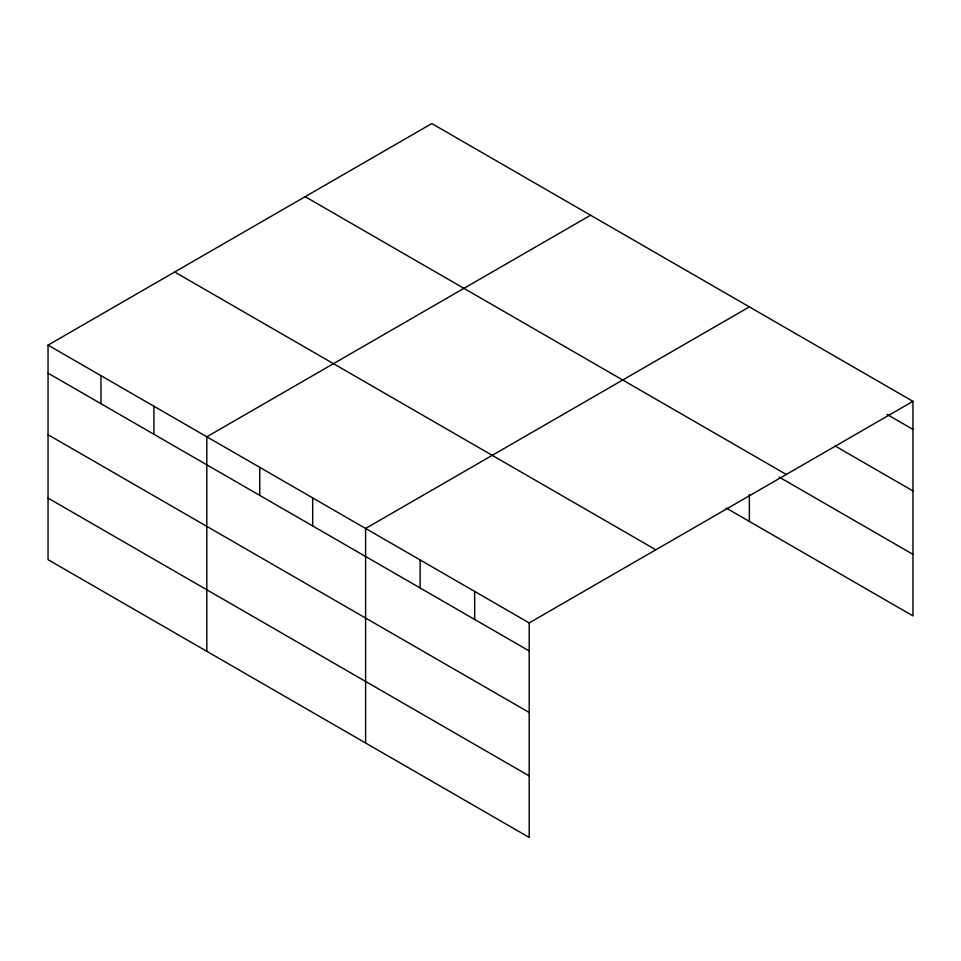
<?xml version="1.0" encoding="UTF-8"?>
<svg xmlns="http://www.w3.org/2000/svg" width="961" height="961" viewBox="0 0 961 961"><rect width="100%" height="100%" fill="white"/><g stroke="black" fill="none" stroke-linecap="round" stroke-linejoin="round"><path stroke-width="1.44" d="M529.187 712.485L529.187 622.908L48.05 345.119L48.05 559.662L529.187 837.439L529.187 712.485L48.05 434.708M48.05 345.119L431.813 123.561L912.95 401.338L912.95 615.881L726.132 508.009M590.583 215.228L206.819 436.799L206.819 651.33M749.364 306.895L365.6 528.466L365.6 742.997M529.187 622.908L912.95 401.338M886.979 414.383L912.95 429.375M835.049 445.952L912.95 490.927M305.166 196.681L786.302 474.458M779.227 477.124L912.95 554.329M174.698 272.011L655.834 549.788M48.05 373.156L529.187 650.945M48.05 498.11L529.187 775.899M749.364 494.41L749.364 521.427M474.662 591.423L474.662 619.461M420.125 559.939L420.125 587.976M312.673 497.906L312.673 525.943M259.746 467.346L259.746 495.383M153.904 406.239L153.904 434.276M100.977 375.679L100.977 403.716"/></g></svg>
